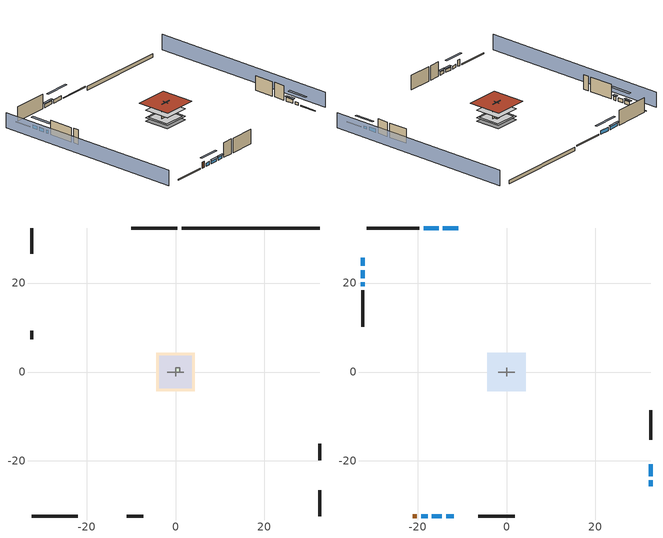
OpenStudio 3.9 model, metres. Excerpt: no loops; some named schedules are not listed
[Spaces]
garage 1
 floor foundation (Slab1 construction): -3.66,-3.66 -3.66,3.66 3.66,3.66 3.66,-3.66 z0
 wall outside (Wall1 construction): 32.38,-19.81 32.38,-16.15 z0.3:5.18
 wall outside (Wall2 construction): -10.95,-32.38 -7.3,-32.38 z0.3:5.18
 wall outside (Wall9 construction): -32.38,9.24 -32.38,7.41 z0.3:5.18
 wall to conditioned space 1 (Wall5 construction Reversed): 1.83,0 -1.83,0 z0.3:5.18
 wall to conditioned space 1 (Wall6 construction Reversed): 0,0.91 0,-0.91 z0.3:5.18
crawlspace - vented 1
 floor foundation (Slab2 construction): -4.31,-4.31 -4.31,4.31 4.31,4.31 4.31,-4.31 z-0.91
 wall outside (RimJoist1 construction): 0.42,32.38 -9.97,32.38 z0.3:0.61
 wall outside (RimJoist2 construction): 32.38,-32.38 32.38,-26.59 z0.3:0.61
 wall outside (RimJoist3 construction): -32.38,-32.38 -21.99,-32.38 z0.3:0.61
 wall outside (RimJoist4 construction): -32.38,32.38 -32.38,26.59 z0.3:0.61
 wall foundation (FoundationWall1 construction): 32.38,32.38 1.35,32.38 z-0.91:0.3
central ac and furnace airloop ret air space
 floor adiabatic (AdiabaticConst): 0,0 0,1 1,1 1,0 z0
 wall adiabatic (AdiabaticConst): 0,1 0,0 1,0 1,1 0,1 z0:1
 ceiling adiabatic (AdiabaticConst): 1,0 1,1 0,1 0,0 z1
conditioned space 1
 floor to crawlspace - vented 1 (Floor1 construction): -4.31,-4.31 -4.31,4.31 4.31,4.31 4.31,-4.31 z0.3
 floor to garage 1 (Floor2 construction): -3.66,-3.66 -3.66,3.66 3.66,3.66 3.66,-3.66 z0.3
 floor adiabatic (AdiabaticFloorConstruction): -4.31,-4.31 -4.31,4.31 4.31,4.31 4.31,-4.31 z2.74
 wall outside (Wall3 construction): -19.57,32.38 -31.45,32.38 z0.3:5.18
 wall outside (Wall4 construction): 32.38,-15.22 32.38,-8.63 z0.3:5.18
 wall outside (Wall7 construction): -6.37,-32.38 1.91,-32.38 z0.3:5.18
 wall outside (Wall8 construction): -32.38,18.38 -32.38,10.17 z0.3:5.18
 wall outside (AdiabaticWallConstruction): -10.9,32.38 -14.31,32.38 / -15.24,32.38 -18.65,32.38 z0.3:1.46; 32.38,-25.66 32.38,-24.34 z0.3:1.16; 32.38,-23.42 32.38,-20.74 / -32.38,22.93 -32.38,21.13 / -32.38,25.66 -32.38,23.86 z0.3:1.52; -19.22,-32.38 -17.68,-32.38 z0.3:1.34; -16.75,-32.38 -14.51,-32.38 z0.3:1.31; -13.58,-32.38 -11.88,-32.38 z0.3:1.43; -32.38,20.21 -32.38,19.31 z0.3:1.49
 wall outside (AdiabaticWallConstruction 1): -21.06,-32.38 -20.14,-32.38 z0.3:2.34
 window (WindowConstruction): -10.9,32.38 -14.31,32.38 z0.3:1.46
 window (WindowConstruction 1): -15.24,32.38 -18.65,32.38 z0.3:1.46
 window (WindowConstruction 2): 32.38,-25.66 32.38,-24.34 z0.3:1.16
 window (WindowConstruction 3): 32.38,-23.42 32.38,-20.74 z0.3:1.52
 window (WindowConstruction 4): -19.22,-32.38 -17.68,-32.38 z0.3:1.34
 window (WindowConstruction 5): -16.75,-32.38 -14.51,-32.38 z0.3:1.31
 window (WindowConstruction 6): -13.58,-32.38 -11.88,-32.38 z0.3:1.43
 window (WindowConstruction 7): -32.38,22.93 -32.38,21.14 z0.3:1.52
 window (WindowConstruction 8): -32.38,20.21 -32.38,19.31 z0.3:1.49
 window (WindowConstruction 9): -32.38,25.66 -32.38,23.86 z0.3:1.52
 door (Door): -21.06,-32.38 -20.14,-32.38 z0.3:2.34
 ceiling adiabatic (AdiabaticFloorConstruction): 4.31,-4.31 4.31,4.31 -4.31,4.31 -4.31,-4.31 z2.74
 roof outside (Roof1 construction): -5.66,5.66 -5.66,-5.66 5.66,-5.66 5.66,5.66 z5.18
shading: -36.95,32.38 -36.95,-32.38 / 36.95,-32.38 36.95,32.38 z0:5.18; -17.05,32.38 -8.16,32.38 -8.16,32.99 -17.05,32.99 z4.21; -18.95,32.38 -14.93,32.38 -14.93,32.99 -18.95,32.99 z1.77; 32.38,-21.6 32.38,-28.4 32.99,-28.4 32.99,-21.6 z3.9; 32.38,-20.44 32.38,-23.72 32.99,-23.72 32.99,-20.44 z1.83; -14.94,-32.38 -21.96,-32.38 -21.96,-32.99 -14.94,-32.99 z4.08; -14.2,-32.38 -17.06,-32.38 -17.06,-32.99 -14.2,-32.99 z1.62; -11.58,-32.38 -13.89,-32.38 -13.89,-32.99 -11.58,-32.99 z1.74; -32.38,18.39 -32.38,25.68 -32.99,25.68 -32.99,18.39 z4.27; -32.38,19 -32.38,20.51 -32.99,20.51 -32.99,19 z1.8; -32.38,23.56 -32.38,25.97 -32.99,25.97 -32.99,23.56 z1.83
[Site]
Portland Intl Arpt_OR: Latitude {deg}=45.59; Longitude {deg}=-122.6; Time Zone {hr}=-8; Elevation {m}=33; Terrain=Suburbs; Keep Site Location Information=Yes
[Site:GroundTemperature:Shallow]
10.2558, 8.96328, 8.85977, 9.47314, 11.9355, 14.3863, 16.5111, 17.8571, 17.9714, 16.8767, 14.8061, 12.4304
[Site:WaterMainsTemperature]
Calculation Method=Schedule; Temperature Schedule=mains temperature schedule
[Building]
Building 1
[Material] Roughness=Rough
Name | Thickness {m} | Conductivity {W/m-K} | Density {kg/m3} | Specific Heat {J/kg-K} | Thermal Absorptance | Solar Absorptance | Visible Absorptance
asphalt or fiberglass shingles | 0.00635 | 0.162714 | 1121.4 | 1465.45 | 0.9 | 0.85 | 0.85
roof rigid ins | 0.051816 | 0.029427 | 32.04 | 1214.23 | 0.9 | 0.7 | 0.7
osb sheathing 0.75 in. | 0.01905 | 0.115458 | 512.64 | 1214.23 | 0.9 | 0.7 | 0.7
roof stud and cavity | 0.2032 | 0.133729 | 78.34581 | 1123.46 | 0.9 | 0.7 | 0.7
gypsum board | 0.0127 | 0.160291 | 801 | 837.4 | 0.9 | 0.6 | 0.6
wood siding | 0.0254 | 0.102417 | 544.68 | 1172.36 | 0.9 | 0.85 | 0.85
osb sheathing 0.5 in. | 0.0127 | 0.115458 | 512.64 | 1214.23 | 0.9 | 0.7 | 0.7
wall stud and cavity | 0.1397 | 0.727959 | 139.0536 | 1170.24 | 0.9 | 0.6 | 0.6
wall stud and cavity 1 | 0.1397 | 0.550994 | 139.0536 | 1170.24 | 0.9 | 0.7 | 0.7
osb sheathing 0.5 in. 1; osb sheathing 0.5 in. 2 | 0.0127 | 0.115458 | 512.64 | 1214.23
wall stud and cavity 2 | 0.1397 | 0.335416 | 139.0536 | 1170.24 | 0.9 | 0.7 | 0.7
rim joist stud and cavity | 0.0508 | 0.178688 | 50.32683 | 1063.81 | 0.9 | 0.6 | 0.6
floor stud and cavity | 0.1397 | 0.923637 | 92.3553 | 1139.71 | 0.9 | 0.7 | 0.7
floor covering | 0.0127 | 0.0433444 | 54.468 | 1339.84 | 0.9 | 0.6 | 0.6
concrete 4.0 in. | 0.1016 | 1.803125 | 2242.8 | 837.4 | 0.9 | 0.7 | 0.7
concrete 8.0 in. | 0.2032 | 1.803125 | 2242.8 | 837.4 | 0.9 | 0.7 | 0.7
soil 0.5 in. | 0.0127 | 1.3848 | 1842.3 | 418.7 | 0.9 | 0.7 | 0.7
wood siding 1; wood siding 2 | 0.0254 | 0.102417 | 544.68 | 1172.36
wall rigid ins; floor rigid ins | 0.512978 | 0.029427 | 32.04 | 1214.23 | 0.9 | 0.7 | 0.7
wall stud and cavity 3 | 0.0889 | 0.380278 | 52.3479 | 1209.89 | 0.9 | 0.7 | 0.7
door material | 0.04445 | 0.0612267 | 512.64 | 1214.23 | 0.9 | 0.7 | 0.7
floor stud and cavity 1 | 0.1397 | 1.75129 | 37.0049 | 1207.88 | 0.9 | 0.7 | 0.7
wall stud and cavity 4 | 0.0889 | 0.391764 | 83.0341 | 1211.67 | 0.9 | 0.7 | 0.7
furniture material conditioned space 1; furniture material garage 1 | 0.1524 | 0.115458 | 640.8 | 1214.23 | 0.9 | 0.6 | 0.6
[Construction]
Roof1 construction: asphalt or fiberglass shingles, roof rigid ins, osb sheathing 0.75 in., roof stud and cavity, gypsum board
Wall1 construction; Wall2 construction: wood siding, osb sheathing 0.5 in., wall stud and cavity
Wall3 construction; Wall4 construction: wood siding, osb sheathing 0.5 in., wall stud and cavity 1, gypsum board
Wall5 construction Reversed: gypsum board, wall stud and cavity 2, osb sheathing 0.5 in. 1
Wall6 construction Reversed: gypsum board, wall stud and cavity 2, osb sheathing 0.5 in. 2
Wall7 construction; Wall8 construction: wood siding, osb sheathing 0.5 in. 2, wall stud and cavity 1, gypsum board
Wall9 construction: wood siding, osb sheathing 0.5 in. 2, wall stud and cavity
RimJoist1 construction; RimJoist2 construction; RimJoist3 construction; RimJoist4 construction: wood siding, rim joist stud and cavity
Floor1 construction; Floor2 construction: floor stud and cavity, osb sheathing 0.75 in., floor covering
Slab1 construction: concrete 4.0 in.
FoundationWall1 construction: concrete 8.0 in.
Slab2 construction: soil 0.5 in.
WindowConstruction; WindowConstruction 1; WindowConstruction 2; WindowConstruction 3; WindowConstruction 4; WindowConstruction 5; WindowConstruction 6; WindowConstruction 7; WindowConstruction 8; WindowConstruction 9: WindowMaterial
AdiabaticWallConstruction: wood siding 1, wall rigid ins, wall stud and cavity 3, gypsum board
Door: door material
AdiabaticWallConstruction 1: wood siding 2, wall rigid ins, wall stud and cavity 3, gypsum board
AdiabaticFloorConstruction: floor stud and cavity 1, floor rigid ins, osb sheathing 0.75 in., floor covering
PartitionWallConstruction: gypsum board, wall stud and cavity 4, gypsum board
furniture construction conditioned space 1: furniture material conditioned space 1
furniture construction garage 1: furniture material garage 1
AdiabaticConst: Adiabatic
[WindowMaterial:SimpleGlazingSystem]
WindowMaterial: U-Factor {W/m2-K}=2.15764; Solar Heat Gain Coefficient=0.44
[Material:NoMass]
Adiabatic: Roughness=Rough; Thermal Resistance {m2-K/W}=176.1
[ThermalZone] Multiplier=1; Use Ideal Air Loads=No
Name | Volume {m3} | Thermostat
conditioned space | 493.619 | conditioned space temperature setpoint
garage | 130.484
crawlspace - vented | 90.7838
central ac and furnace airloop ret air zone | 1
[Sizing:Zone] Zone Cooling Design Supply Air Temperature Input Method=SupplyAirTemperature; Zone Cooling Design Supply Air Temperature {C}=14; Zone Cooling Design Supply Air Temperature Difference {deltaC}=11.11; Zone Heating Design Supply Air Temperature Input Method=SupplyAirTemperature; Zone Heating Design Supply Air Temperature {C}=40; Zone Heating Design Supply Air Temperature Difference {deltaC}=11.11; Zone Cooling Design Supply Air Humidity Ratio {kg-H2O/kg-air}=0.0085; Zone Heating Design Supply Air Humidity Ratio {kg-H2O/kg-air}=0.008; Cooling Design Air Flow Method=DesignDay; Heating Design Air Flow Method=DesignDay; Account for Dedicated Outdoor Air System=No; Dedicated Outdoor Air System Control Strategy=NeutralSupplyAir; Dedicated Outdoor Air Low Setpoint Temperature for Design {C}=autosize; Dedicated Outdoor Air High Setpoint Temperature for Design {C}=autosize; Zone Load Sizing Method=Sensible Load Only No Latent Load; Zone Latent Cooling Design Supply Air Humidity Ratio Input Method=HumidityRatioDifference; Zone Cooling Design Supply Air Humidity Ratio Difference {kgWater/kgDryAir}=0.005; Zone Latent Heating Design Supply Air Humidity Ratio Input Method=HumidityRatioDifference; Zone Humidification Design Supply Air Humidity Ratio Difference {kgWater/kgDryAir}=0.005; Sizing Option=Coincident
garage; crawlspace - vented; central ac and furnace airloop ret air zone
[Space]
Name | Thermal Zone | Volume {m3}
conditioned space 1 | conditioned space | 493.619
garage 1 | garage | 130.484
crawlspace - vented 1 | crawlspace - vented | 90.7838
central ac and furnace airloop ret air space | central ac and furnace airloop ret air zone
[ThermostatSetpoint:DualSetpoint]
conditioned space temperature setpoint: Heating Setpoint Temperature Schedule=heating setpoint; Cooling Setpoint Temperature Schedule=cooling setpoint; Temperature Difference Between Cutout And Setpoint {deltaC}=0
[Foundation:Kiva] Wall Depth Below Slab {m}=0.2032
Name | Initial Indoor Air Temperature {C} | Wall Height Above Grade {m}
Foundation Kiva 1 | 13.4258 | 0.1016
Foundation Kiva 2 | 8.36103 | 0.3048
[Foundation:Kiva:Settings]
Soil Conductivity {W/m-K}=1.3848; Soil Density {kg/m3}=1842.3; Soil Specific Heat {J/kg-K}=418.7; Ground Solar Absorptivity=0.9; Ground Thermal Absorptivity=0.9; Ground Surface Roughness {m}=0.03; Far-Field Width {m}=40; Deep-Ground Boundary Condition=ZeroFlux; Deep-Ground Depth {m}=40; Minimum Cell Dimension {m}=0.2; Maximum Cell Growth Coefficient=3; Simulation Timestep=Timestep
[SurfaceProperty:ExposedFoundationPerimeter] Exposed Perimeter Calculation Method=TotalExposedPerimeter
Name | Total Exposed Perimeter {m}
Slab1 | 18.288
Slab2 | 31.02864
[SurfaceProperty:IncidentSolarMultiplier] Incident Solar Multiplier=1; Incident Solar Multiplier Schedule=trans schedule winter=0.85 summer=0.7
Window1; Window2; Window3; Window4; Window5; Window6; Window7; Window8; Window9; Window10
[InternalMass:Definition] Design Level Calculation Method=SurfaceArea
Name | Construction | Surface Area {m2}
partition wall mass | PartitionWallConstruction | 202.436
furniture mass conditioned space 1 | furniture construction conditioned space 1 | 80.97429
furniture mass garage 1 | furniture construction garage 1 | 5.35122
[InternalMass] Multiplier=1
Name | Internal Mass Definition | Space or SpaceType
partition wall mass | partition wall mass | conditioned space 1
furniture mass conditioned space 1 | furniture mass conditioned space 1 | conditioned space 1
furniture mass garage 1 | furniture mass garage 1 | garage 1
[Fan:SystemModel]
central ac and furnace supply fan: Availability Schedule=Always On Discrete; Design Maximum Air Flow Rate {m3/s}=0.721608; Speed Control Method=Discrete; Electric Power Minimum Flow Rate Fraction=0.2; Design Pressure Rise {Pa}=500; Motor Efficiency=1; Motor In Air Stream Fraction=1; Design Electric Power Consumption {W}=autosize; Design Power Sizing Method=PowerPerFlow; Electric Power Per Unit Flow Rate {W/(m3/s)}=794.58; Electric Power Per Unit Flow Rate Per Unit Pressure {W-s/m3-Pa}=1.66667; Fan Total Efficiency=0.7; Motor Loss Radiative Fraction=0; Speed Flow Fraction 1=0.99935; Speed Electric Power Fraction 1=0.99804; Speed Flow Fraction 2=1; Speed Electric Power Fraction 2=1
[EnergyManagementSystem:Sensor]
Name | Output Variable or Output Meter Index Key | Output Variable or Output Meter
central_ac_and_furnace_supply_fan_s; central_ac_and_furnace_supply_fan_s_1 | central ac and furnace supply fan | Fan Electricity Energy
water_heater_amb_temp; fridge_tin_s_1 | garage | Zone Mean Air Temperature
water_heater_amb_rh | garage | Zone Air Relative Humidity
water_heater_T_set | water heater setpoint | Schedule Value
out_pb_s |  | Site Outdoor Air Barometric Pressure
out_wt_s |  | Site Outdoor Air Humidity Ratio
site_vw_s |  | Site Wind Speed
cool_season | cooling season schedule | Schedule Value
central_ac_and_furnace_airloop_Fan_RTF_s | central ac and furnace supply fan | Fan Runtime Fraction Speed 1
central_ac_and_furnace_airloop_Fan_RTF_s_1 | central ac and furnace supply fan | Fan Runtime Fraction Speed 2
central_ac_and_furnace_airloop_AH_MFR_s | Node 6 | System Node Mass Flow Rate
central_ac_and_furnace_airloop_AH_VFR_s | Node 6 | System Node Current Density Volume Flow Rate
central_ac_and_furnace_airloop_AH_Tout_s | Node 6 | System Node Temperature
central_ac_and_furnace_airloop_AH_Wout_s | Node 6 | System Node Humidity Ratio
central_ac_and_furnace_airloop_RA_T_s | Node 9 | System Node Temperature
central_ac_and_furnace_airloop_Ra_W_s | Node 9 | System Node Humidity Ratio
central_ac_and_furnace_airloop_0_DZ_T_s | crawlspace - vented | Zone Air Temperature
central_ac_and_furnace_airloop_0_DZ_W_s | crawlspace - vented | Zone Mean Air Humidity Ratio
natural_vent_s | natural vent schedule | Schedule Value
htg_sp_s | heating setpoint | Schedule Value
clg_sp_s | cooling setpoint | Schedule Value
mech_vent_range_fan_0_sch_s | mech vent range fan 0 schedule | Schedule Value
mech_vent_bath_fan_0_sch_s | mech vent bath fan 0 schedule | Schedule Value
clothes_dryer_exhaust_0_sch_s | clothes_dryer | Schedule Value
htg_load_cond |  | Heating:EnergyTransfer:Zone:CONDITIONED SPACE
clg_load_cond |  | Cooling:EnergyTransfer:Zone:CONDITIONED SPACE
htg_load_duct |  | Heating:EnergyTransfer:Zone:CENTRAL AC AND FURNACE AIRLOOP RET AIR ZONE
clg_load_duct |  | Cooling:EnergyTransfer:Zone:CENTRAL AC AND FURNACE AIRLOOP RET AIR ZONE
s_conv | Floor1 | Surface Inside Face Convection Heat Gain Energy
s_ig | Floor1 | Surface Inside Face Internal Gains Radiation Heat Gain Energy
s_sol | Floor1 | Surface Inside Face Solar Radiation Heat Gain Energy
s_lgt | Floor1 | Surface Inside Face Lights Radiation Heat Gain Energy
s_surf | Floor1 | Surface Inside Face Net Surface Thermal Radiation Heat Gain Energy
s_conv_1 | Floor2 | Surface Inside Face Convection Heat Gain Energy
s_ig_1 | Floor2 | Surface Inside Face Internal Gains Radiation Heat Gain Energy
s_sol_1 | Floor2 | Surface Inside Face Solar Radiation Heat Gain Energy
s_lgt_1 | Floor2 | Surface Inside Face Lights Radiation Heat Gain Energy
s_surf_1 | Floor2 | Surface Inside Face Net Surface Thermal Radiation Heat Gain Energy
s_conv_2 | inferred conditioned ceiling | Surface Inside Face Convection Heat Gain Energy
s_ig_2 | inferred conditioned ceiling | Surface Inside Face Internal Gains Radiation Heat Gain Energy
s_sol_2 | inferred conditioned ceiling | Surface Inside Face Solar Radiation Heat Gain Energy
s_lgt_2 | inferred conditioned ceiling | Surface Inside Face Lights Radiation Heat Gain Energy
s_surf_2 | inferred conditioned ceiling | Surface Inside Face Net Surface Thermal Radiation Heat Gain Energy
s_conv_3 | inferred conditioned floor | Surface Inside Face Convection Heat Gain Energy
s_ig_3 | inferred conditioned floor | Surface Inside Face Internal Gains Radiation Heat Gain Energy
s_sol_3 | inferred conditioned floor | Surface Inside Face Solar Radiation Heat Gain Energy
s_lgt_3 | inferred conditioned floor | Surface Inside Face Lights Radiation Heat Gain Energy
s_surf_3 | inferred conditioned floor | Surface Inside Face Net Surface Thermal Radiation Heat Gain Energy
s_conv_4 | Roof1 | Surface Inside Face Convection Heat Gain Energy
s_ig_4 | Roof1 | Surface Inside Face Internal Gains Radiation Heat Gain Energy
s_sol_4 | Roof1 | Surface Inside Face Solar Radiation Heat Gain Energy
s_lgt_4 | Roof1 | Surface Inside Face Lights Radiation Heat Gain Energy
s_surf_4 | Roof1 | Surface Inside Face Net Surface Thermal Radiation Heat Gain Energy
ss_sol | Door1 | Surface Inside Face Solar Radiation Heat Gain Energy
ss_lgt | Door1 | Surface Inside Face Lights Radiation Heat Gain Energy
ss_conv | Door1 | Surface Inside Face Convection Heat Gain Energy
ss_ig | Door1 | Surface Inside Face Internal Gains Radiation Heat Gain Energy
ss_surf | Door1 | Surface Inside Face Net Surface Thermal Radiation Heat Gain Energy
[ElectricEquipment:Definition] Design Level Calculation Method=EquipmentLevel
Name | Design Level {W} | Fraction Latent | Fraction Radiant | Fraction Lost
ceiling fan | 18.2079 | 0 | 0.558 | 0
clothes washer | 313.921 | 0.03 | 0.162 | 0.7
clothes dryer | 630.955 | 0.015 | 0.081 | 0.85
dishwasher | 407.118 | 0.3 | 0.18 | 0.4
fridge | 51.9007 | 0 | 0.6 | 0
fridge 2 | 80.4475 | 0 | 0.6 | 0
freezer | 194.914 | 0 | 0.6 | 0
cooking range | 1293.55 | 0.08 | 0.432 | 0.2
misc tv | 1420.07 | 0 | 0.6 | 0
misc plug loads | 1120.74 | 0.021 | 0.558 | 0.049
whole house fan; mech vent house fan | 0 | 0 | 0 | 1
mech vent house fan cfis | 0 | 0 | 0 | 0
mech vent range fan 0; mech vent bath fan 0 | 30 | 0 | 0 | 1
[ElectricEquipment]
Name | Electric Equipment Definition | Space or SpaceType | Schedule
ceiling fan | ceiling fan | conditioned space 1 | ceiling_fan
clothes washer | clothes washer | conditioned space 1 | clothes_washer
clothes dryer | clothes dryer | conditioned space 1 | clothes_dryer
dishwasher | dishwasher | conditioned space 1 | dishwasher
fridge | fridge | conditioned space 1 | fridge schedule
fridge 1 | fridge 2 | garage 1 | fridge schedule 1
freezer | freezer | garage 1 | freezer schedule
cooking range | cooking range | conditioned space 1 | cooking_range
misc tv | misc tv | conditioned space 1 | plug_loads_tv
misc plug loads | misc plug loads | conditioned space 1 | plug_loads_other
whole house fan | whole house fan | conditioned space 1 | Always On Discrete
mech vent house fan | mech vent house fan | conditioned space 1 | mech vent house fan schedule
mech vent house fan cfis | mech vent house fan cfis | conditioned space 1 | mech vent house fan cfis schedule
mech vent range fan 0 | mech vent range fan 0 | conditioned space 1 | mech vent range fan 0 schedule
mech vent bath fan 0 | mech vent bath fan 0 | conditioned space 1 | mech vent bath fan 0 schedule
[OtherEquipment:Definition] Design Level Calculation Method=EquipmentLevel
Name | Design Level {W} | Fraction Latent | Fraction Radiant | Fraction Lost
water heater sens; central ac and furnace airloop_0 SupSensLkToCond; central ac and furnace airloop_0 SupCondToLv; central ac and furnace airloop_0 RetCondToRP; central ac and furnace airloop_0 RetSensLkToRP; central ac and furnace airloop_0 SupCondToDZ; central ac and furnace airloop_0 RetCondToDZ; central ac and furnace airloop_0 SupSensLkToDZ; mech vent house fan sensible load | 0 | 0 | 0 | 0
water heater lat; central ac and furnace airloop_0 SupLatLkToCond; central ac and furnace airloop_0 RetLatLkToRP; central ac and furnace airloop_0 SupLatLkToDZ; mech vent house fan latent load | 0 | 1 | 0 | 0
water heater energy adjustment1 | 0.01 | 0 | 0 | 1
clothes dryer 2 | 8382.34 | 0.015 | 0.081 | 0.85
cooking range 2 | 0 | 0.08 | 0.432 | 0.2
general water use sensible | -134.491 | 0 | 0.6 | 0
general water use latent | 136.464 | 1 | 0 | 0
[OtherEquipment]
Name | Other Equipment Definition | Space or SpaceType | Schedule | Fuel Type
water heater sens | water heater sens | garage 1 | Always On Discrete
water heater lat | water heater lat | garage 1 | Always On Discrete
water heater energy adjustment1 | water heater energy adjustment1 | garage 1 | Always On Discrete | Electricity
clothes dryer 1 | clothes dryer 2 | conditioned space 1 | clothes_dryer | NaturalGas
cooking range 1 | cooking range 2 | conditioned space 1 | cooking_range | Electricity
general water use sensible | general water use sensible | conditioned space 1 | general water use schedule
general water use latent | general water use latent | conditioned space 1 | general water use schedule
central ac and furnace airloop_0 SupSensLkToCond | central ac and furnace airloop_0 SupSensLkToCond | conditioned space 1 | Always On Discrete
central ac and furnace airloop_0 SupLatLkToCond | central ac and furnace airloop_0 SupLatLkToCond | conditioned space 1 | Always On Discrete
central ac and furnace airloop_0 SupCondToLv | central ac and furnace airloop_0 SupCondToLv | conditioned space 1 | Always On Discrete
central ac and furnace airloop_0 RetCondToRP | central ac and furnace airloop_0 RetCondToRP | central ac and furnace airloop ret air space | Always On Discrete
central ac and furnace airloop_0 RetSensLkToRP | central ac and furnace airloop_0 RetSensLkToRP | central ac and furnace airloop ret air space | Always On Discrete
central ac and furnace airloop_0 RetLatLkToRP | central ac and furnace airloop_0 RetLatLkToRP | central ac and furnace airloop ret air space | Always On Discrete
central ac and furnace airloop_0 SupCondToDZ | central ac and furnace airloop_0 SupCondToDZ | crawlspace - vented 1 | Always On Discrete
central ac and furnace airloop_0 RetCondToDZ | central ac and furnace airloop_0 RetCondToDZ | crawlspace - vented 1 | Always On Discrete
central ac and furnace airloop_0 SupSensLkToDZ | central ac and furnace airloop_0 SupSensLkToDZ | crawlspace - vented 1 | Always On Discrete
central ac and furnace airloop_0 SupLatLkToDZ | central ac and furnace airloop_0 SupLatLkToDZ | crawlspace - vented 1 | Always On Discrete
mech vent house fan sensible load | mech vent house fan sensible load | conditioned space 1 | Always On Discrete
mech vent house fan latent load | mech vent house fan latent load | conditioned space 1 | Always On Discrete
[WaterUse:Equipment:Definition]
Name | Peak Flow Rate {m3/s}
clothes washer | 1.04576e-05
dishwasher | 5.37176e-06
[Lights:Definition] Design Level Calculation Method=LightingLevel; Fraction Radiant=0.6; Fraction Visible=0.2; Return Air Fraction=0
Name | Lighting Level {W}
interior lighting | 371.911
garage lighting | 12.3228
[Lights] Fraction Replaceable=1
Name | Lights Definition | Space or SpaceType | Schedule
interior lighting | interior lighting | conditioned space 1 | lighting_interior
garage lighting | garage lighting | garage 1 | lighting_garage
[Exterior:Lights:Definition]
exterior lighting: Design Level {W}=12.0218
[Exterior:Lights]
exterior lighting: Exterior Lights Definition=exterior lighting; Schedule=exterior lighting schedule
[People:Definition]
occupants: Number of People Calculation Method=People; Number of People {people}=7; Fraction Radiant=0.314171; Sensible Heat Fraction=0.56303; Carbon Dioxide Generation Rate {m3/s-W}=0; Enable ASHRAE 55 Comfort Warnings=No; Mean Radiant Temperature Calculation Type=EnclosureAveraged
[People]
occupants: People Definition=occupants; Space or SpaceType=conditioned space 1; Number of People Schedule=occupants; Activity Level Schedule=occupants activity schedule; Multiplier=1
[ZoneMixing] Schedule=Always On Continuous; Design Flow Rate Calculation Method=Flow/Zone; Design Flow Rate {m3/s}=0
Name | Zone or Space | Source Zone or Space
central ac and furnace airloop_0 ZoneMixDZToCond mix | conditioned space | crawlspace - vented
central ac and furnace airloop_0 ZoneMixCondToDZ mix | crawlspace - vented | conditioned space
[SpaceInfiltration:DesignFlowRate] Schedule=Always On Discrete
Name | Space or SpaceType | Design Flow Rate Calculation Method | Design Flow Rate {m3/s} | Air Changes per Hour {1/hr} | Constant Term Coefficient | Temperature Term Coefficient | Velocity Term Coefficient | Velocity Squared Term Coefficient
natural vent flow; whole house fan flow; infil flow | conditioned space 1 | Flow/Space | 0
infil crawlspace - vented 1 | crawlspace - vented 1 | AirChanges/Hour |  | 2.6013 | 1 | 0 | 0 | 0
crawlspace_vented 1 duct leakage imbalance infil flow | crawlspace - vented 1 | Flow/Space | 0
[SpaceInfiltration:EffectiveLeakageArea]
infil garage 1: Space or SpaceType=garage 1; Schedule=Always On Discrete; Effective Air Leakage Area {cm2}=679.592; Stack Coefficient=0.000129147; Wind Coefficient=4.64657e-05
